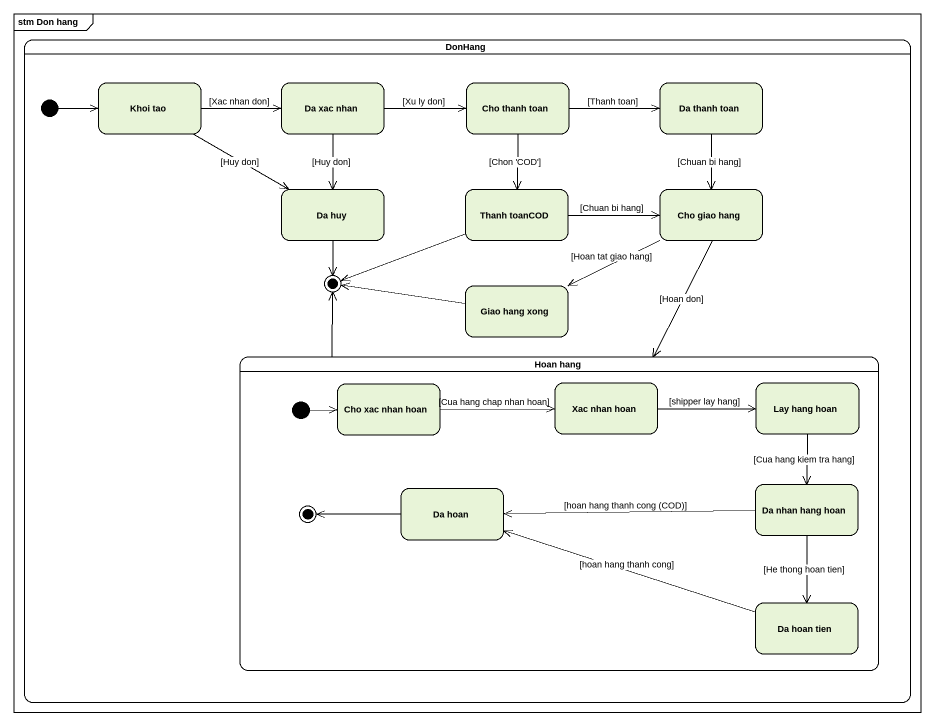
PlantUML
@startuml
mainframe stm Don hang
hide empty description
state DonHang {
  state "Khoi tao" as Khoi_tao
  state "Da xac nhan" as Da_xac_nhan
  state "Cho thanh toan" as Cho_thanh_toan
  state "Da thanh toan" as Da_thanh_toan
  state "Da huy" as Da_huy
  state "Thanh toanCOD" as Thanh_toanCOD
  state "Cho giao hang" as Cho_giao_hang
  state "Giao hang xong" as Giao_hang_xong
  state "Hoan hang" as Hoan_hang {
    state "Cho xac nhan hoan" as Cho_xac_nhan_hoan
    state "Xac nhan hoan" as Xac_nhan_hoan
    state "Lay hang hoan" as Lay_hang_hoan
    state "Da hoan" as Da_hoan
    state "Da nhan hang hoan" as Da_nhan_hang_hoan
    state "Da hoan tien" as Da_hoan_tien
    [*] -right-> Cho_xac_nhan_hoan
    Da_hoan -left-> [*]
  }
  [*] -right-> Khoi_tao
  Da_huy --> [*]
  Thanh_toanCOD -left-> [*]
  Giao_hang_xong -left-> [*]
  Hoan_hang -up-> [*]
}
Khoi_tao -right-> Da_xac_nhan : [Xac nhan don]
Khoi_tao -right-> Da_huy : [Huy don]
Da_xac_nhan -right-> Cho_thanh_toan : [Xu ly don]
Da_xac_nhan --> Da_huy : [Huy don]
Cho_thanh_toan -right-> Da_thanh_toan : [Thanh toan]
Cho_thanh_toan --> Thanh_toanCOD : [Chon 'COD']
Da_thanh_toan --> Cho_giao_hang : [Chuan bi hang]
Thanh_toanCOD -right-> Cho_giao_hang : [Chuan bi hang]
Cho_giao_hang -left-> Giao_hang_xong : [Hoan tat giao hang]
Cho_giao_hang --> Hoan_hang : [Hoan don]
Cho_xac_nhan_hoan -right-> Xac_nhan_hoan : [Cua hang chap nhan hoan]
Xac_nhan_hoan -right-> Lay_hang_hoan : [shipper lay hang]
Lay_hang_hoan --> Da_nhan_hang_hoan : [Cua hang kiem tra hang]
Da_nhan_hang_hoan -left-> Da_hoan : [hoan hang thanh cong (COD)]
Da_nhan_hang_hoan --> Da_hoan_tien : [He thong hoan tien]
Da_hoan_tien -left-> Da_hoan : [hoan hang thanh cong]
@enduml
